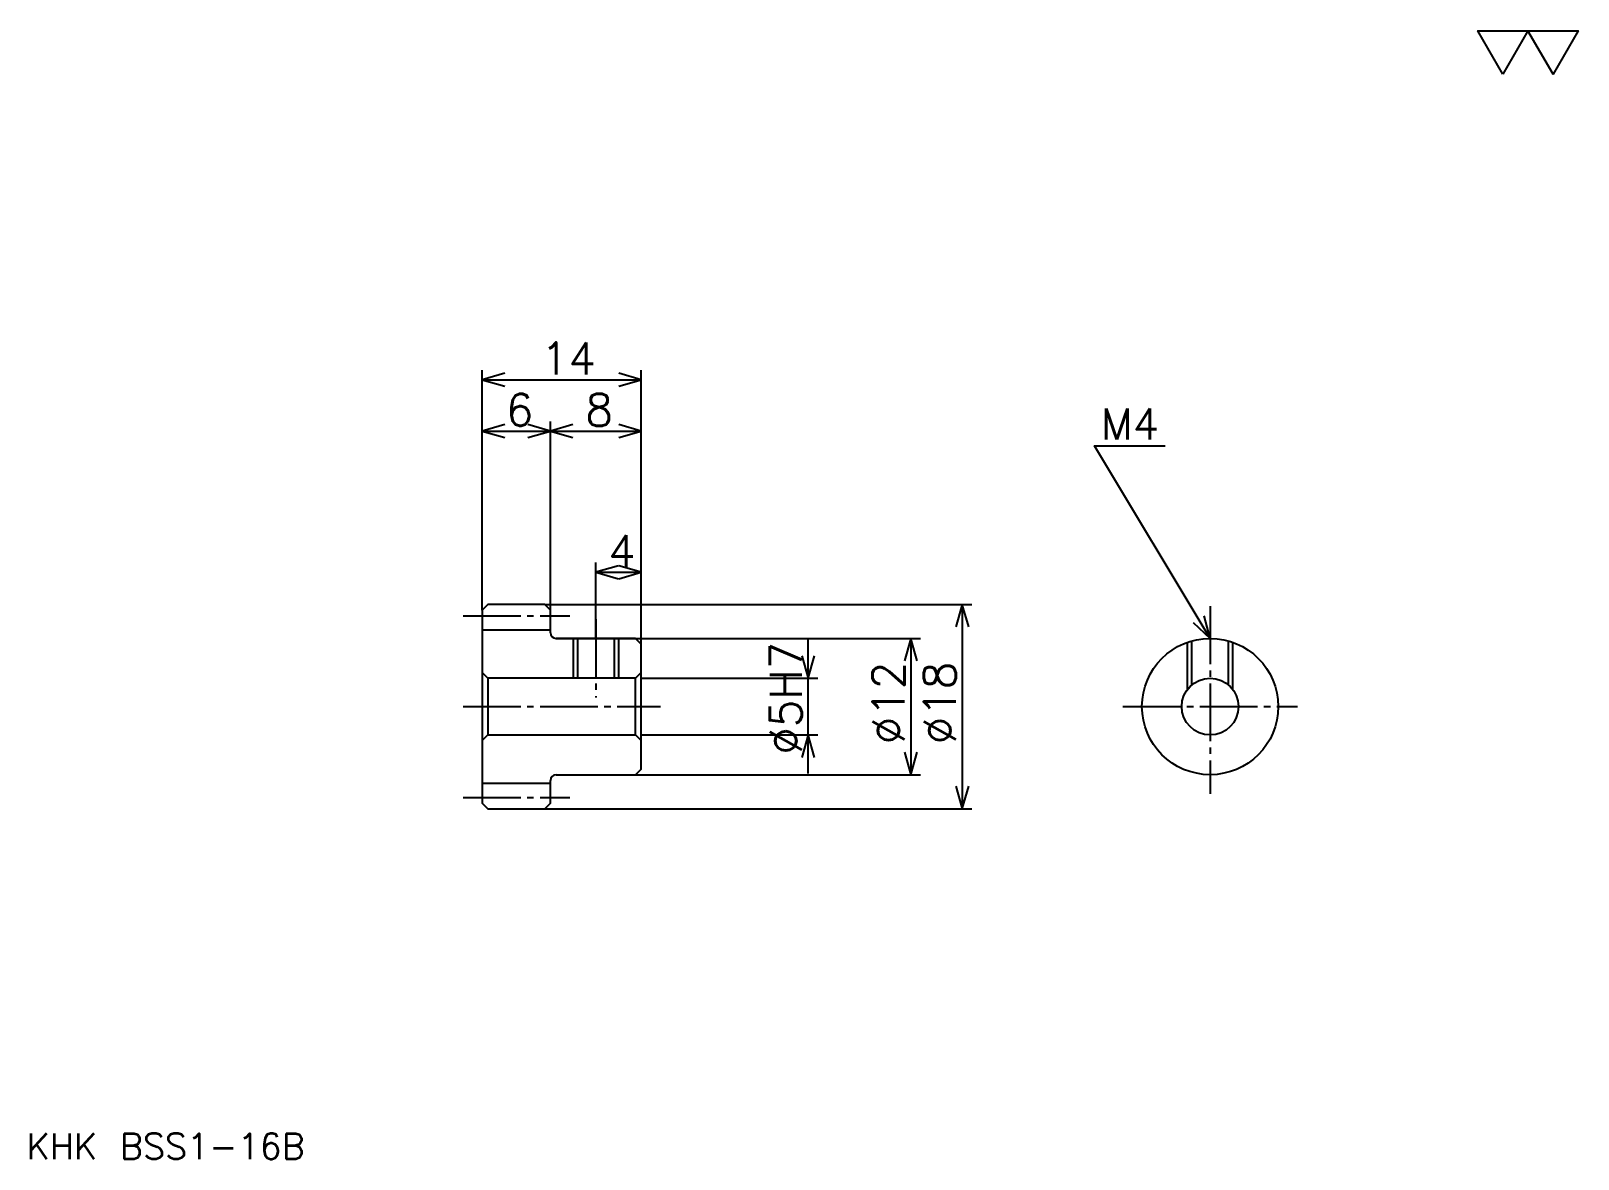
# Model space of a CAD drawing. Extents: x 6 to 142, y 6 to 106.
import ezdxf

# ---------------------------------------------------------------- set-up
doc = ezdxf.new("R2010")
doc.units = 0
doc.linetypes.add('DASHDOT', pattern=[6.782608, 5.086957, -0.565217, 0.565217, -0.565217])
doc.layers.get('0').update_dxf_attribs({"linetype": 'CONTINUOUS'})
doc.layers.add('DASHDOT', color=6, linetype='DASHDOT')
doc.styles.add('KANJI', font='TXT', dxfattribs={"bigfont": 'BIGFONT'})

msp = doc.modelspace()

# ---------------------------------------------------------------- linework, layer by layer
at = {"color": 5}
for p, q in [((45.782612, 55.065216), (45.782612, 75.695648)), ((59.782612, 55.065216), (59.782612, 75.695648)), ((45.782612, 74.847824), (59.782612, 74.847824)), ((51.782612, 55.065216), (51.782612, 71.173912)), ((45.782612, 70.326088), (51.782612, 70.326088)), ((51.782612, 70.326088), (59.782612, 70.326088)), ((55.782612, 55.065216), (55.782612, 58.739128)), ((55.782612, 57.891304), (59.782612, 57.891304)), ((45.782612, 54.565216), (45.782612, 55.065216)), ((51.282612, 55.065216), (59.782612, 55.065216)), ((51.782612, 54.565216), (51.782612, 55.065216)), ((55.782612, 52.065216), (55.782612, 55.065216)), ((59.782612, 55.065216), (88.891312, 55.065216)), ((59.782612, 51.565216), (59.782612, 55.065216)), ((88.043488, 55.065216), (88.043488, 37.065216)), ((52.282612, 52.065216), (59.782612, 52.065216)), ((59.782612, 52.065216), (84.369568, 52.065216)), ((74.478264, 40.173912), (74.478264, 51.95652)), ((83.521744, 52.065216), (83.521744, 40.065216)), ((59.782612, 48.565216), (75.326088, 48.565216)), ((59.782612, 43.565216), (75.326088, 43.565216)), ((52.282612, 40.065216), (59.782612, 40.065216)), ((59.782612, 40.065216), (84.369568, 40.065216)), ((51.282612, 37.065216), (59.782612, 37.065216)), ((59.782612, 37.065216), (88.891312, 37.065216))]:
    msp.add_line(p, q, dxfattribs=at)
at = {"color": 4}
for p, q in [((45.782612, 52.815216), (51.782612, 52.815216)), ((59.282612, 48.565216), (59.782612, 49.065216)), ((46.282612, 48.565216), (46.282612, 43.565216)), ((59.282612, 43.565216), (59.782612, 43.065216)), ((45.782612, 39.315216), (51.782612, 39.315216))]:
    msp.add_line(p, q, dxfattribs=at)
at = {"color": 7}
msp.add_lwpolyline([(135.652176, 101.739128), (133.44783, 105.559998), (142.265213, 105.559998), (140.060867, 101.739128), (137.856522, 105.559998), (135.652176, 101.739128)], dxfattribs=at)
at = {"color": 5}
for points in [[(47.760872, 75.41304), (45.782612, 74.847824), (47.760872, 74.282608)], [(57.804352, 74.282608), (59.782612, 74.847824), (57.804352, 75.41304)], [(47.760872, 70.891304), (45.782612, 70.326088), (47.760872, 69.760864)], [(49.804352, 69.760864), (51.782612, 70.326088), (49.804352, 70.891304)], [(53.760872, 70.891304), (51.782612, 70.326088), (53.760872, 69.760864)], [(57.804352, 69.760864), (59.782612, 70.326088), (57.804352, 70.891304)], [(109.869568, 52.065216), (99.695656, 69.021736), (105.913048, 69.021736)], [(57.760872, 58.45652), (55.782612, 57.891304), (57.760872, 57.326088)], [(57.804352, 57.326088), (59.782612, 57.891304), (57.804352, 58.45652)], [(88.608704, 53.086956), (88.043488, 55.065216), (87.478271, 53.086956)], [(108.367096, 53.470757), (109.869568, 52.065216), (109.336433, 54.052361)], [(84.08696, 50.086956), (83.521744, 52.065216), (82.956528, 50.086956)], [(73.913048, 50.543476), (74.478264, 48.565216), (75.04348, 50.543476)], [(75.04348, 41.586956), (74.478264, 43.565216), (73.913048, 41.586956)], [(82.956528, 42.043476), (83.521744, 40.065216), (84.08696, 42.043476)], [(87.478271, 39.043476), (88.043488, 37.065216), (88.608704, 39.043476)]]:
    msp.add_lwpolyline(points, dxfattribs=at)
at = {"color": 4}
for points in [[(51.782612, 52.565216), (51.782612, 54.565216), (51.282612, 55.065216), (46.282612, 55.065216), (45.782612, 54.565216), (45.782612, 43.065216)], [(52.282612, 40.065216), (59.282612, 40.065216), (59.782612, 40.565216), (59.782612, 51.565216), (59.282612, 52.065216), (52.282612, 52.065216)], [(53.782612, 52.065216), (53.782612, 48.565216)], [(54.162613, 52.065216), (54.162613, 48.565216)], [(57.402611, 52.065216), (57.402611, 48.565216)], [(57.782612, 52.065216), (57.782612, 48.565216)], [(108.249573, 47.969318), (108.249573, 51.842377)], [(111.489578, 47.969318), (111.489578, 51.842377)], [(107.869568, 47.565216), (107.869568, 51.722069)], [(111.869568, 47.565216), (111.869568, 51.722069)], [(45.782612, 43.065216), (46.282612, 43.565216), (59.282612, 43.565216), (59.282612, 48.565216), (46.282612, 48.565216), (45.782612, 49.065216)], [(45.782612, 43.065216), (45.782612, 37.565216), (46.282612, 37.065216), (51.282612, 37.065216), (51.782612, 37.565216), (51.782612, 39.565216)]]:
    msp.add_lwpolyline(points, dxfattribs=at)
for radius in [6, 2.5]:
    msp.add_circle((109.869568, 46.065216), radius, dxfattribs=at)
for centre, start, end in [((52.282612, 52.565216), 180, 270), ((52.282612, 39.565216), 90, 180)]:
    msp.add_arc(centre, 0.5, start, end, dxfattribs=at)
at = {"layer": 'DASHDOT', "color": 7}
for p, q in [((109.869568, 54.891304), (109.869568, 38.369564)), ((44.08696, 54.065216), (53.478264, 54.065216)), ((44.08696, 46.065216), (61.478264, 46.065216)), ((102.17392, 46.065216), (117.565216, 46.065216)), ((44.08696, 38.065216), (53.478264, 38.065216))]:
    msp.add_line(p, q, dxfattribs=at)
msp.add_lwpolyline([(55.782612, 53.760868), (55.782612, 46.869564)], dxfattribs=at)

# ---------------------------------------------------------------- texts
at = {"color": 7, "style": 'KANJI'}
for s, height, p in [('14', 2.826087, (50.945656, 75.299995)), ('6', 2.826087, (47.864132, 70.778259)), ('8', 2.826087, (54.864136, 70.778259)), ('M4', 2.713044, (100.260872, 69.58696)), ('4', 2.826087, (56.864136, 58.343475)), ('KHK BSS1-16B', 2.26087, (5.652174, 6.217391))]:
    msp.add_text(s, height=height, dxfattribs=at).set_placement(p)
for s, p in [('%%c5H7', (73.913048, 41.826084)), ('%%c12', (82.956528, 42.744564)), ('%%c18', (87.478271, 42.744564))]:
    msp.add_text(s, height=2.826087, rotation=90, dxfattribs=at).set_placement(p)

doc.saveas('drawing.dxf')
